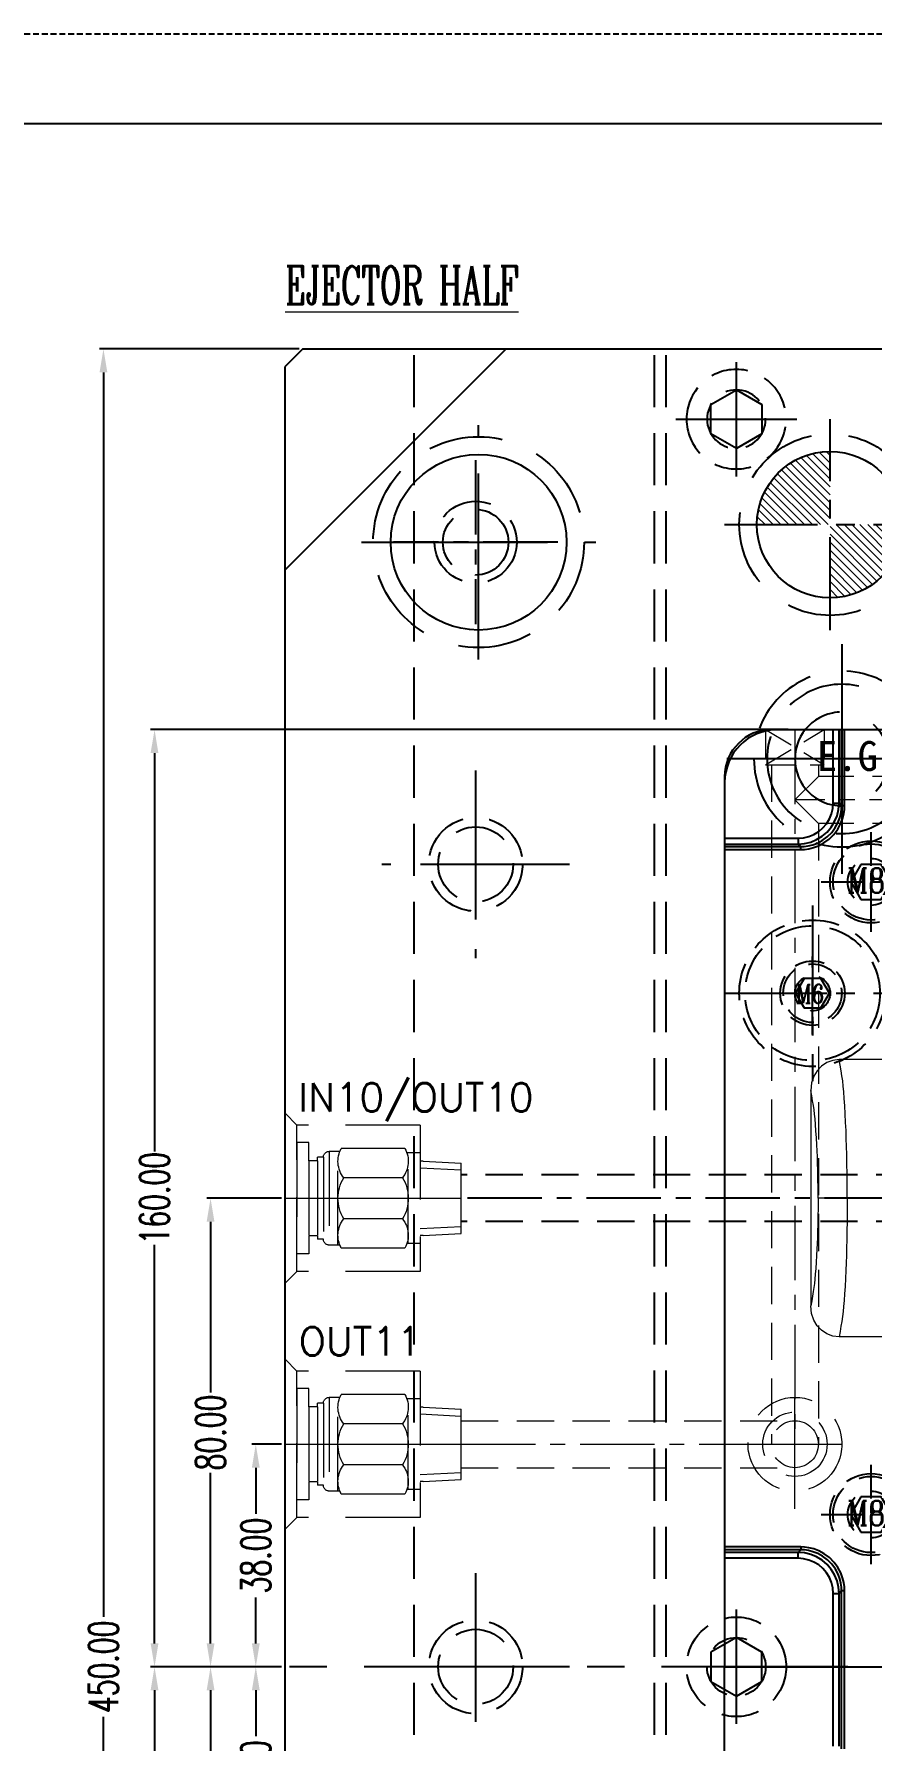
# Model space of a CAD drawing. Header units: inches. Extents: x 157915 to 159347, y -49911 to -48898.
# Drawn here: x 158440.3 to 158583.3, y -49189.5 to -48898.1 of the extents above; entities that cross this region are included whole.
import ezdxf
from ezdxf.enums import TextEntityAlignment as Align

# ---------------------------------------------------------------- set-up
doc = ezdxf.new("R2010")
doc.units = ezdxf.units.IN
doc.header["$LTSCALE"] = 2
doc.header["$MEASUREMENT"] = 0
doc.header["$PDMODE"] = 3
doc.header["$PDSIZE"] = 0.3125
for name, pattern in [('ACAD_ISO08W100', [36, 24, -3, 6, -3]), ('CENTER', [50.8, 31.75, -6.35, 6.35, -6.35]), ('CENTER2', [1.125, 0.75, -0.125, 0.125, -0.125]), ('DASHED', [0.75, 0.5, -0.25]), ('DASHED2', [0.375, 0.25, -0.125]), ('HIDDEN', [9.525, 6.35, -3.175]), ('HIDDEN2', [4.7625, 3.175, -1.5875])]:
    doc.linetypes.add(name, pattern=pattern)
doc.layers.get('0').update_dxf_attribs({"linetype": 'CONTINUOUS'})
doc.layers.get('Defpoints').update_dxf_attribs({"linetype": 'CONTINUOUS'})
for name, color, linetype in [('5', 5, 'CONTINUOUS'), ('A', 7, 'CONTINUOUS'), ('CAV-COR', 1, 'CONTINUOUS'), ('cen', 1, 'CENTER'), ('CL', 1, 'ACAD_ISO08W100'), ('COOL', 171, 'CONTINUOUS'), ('GE', 214, 'CONTINUOUS'), ('hidden', 4, 'HIDDEN'), ('m', 144, 'HIDDEN2'), ('SCREW', 52, 'HIDDEN'), ('SP', 3, 'CONTINUOUS'), ('wr1', 97, 'DASHED2'), ('WT', 4, 'CONTINUOUS'), ('文字', 1, 'CONTINUOUS')]:
    doc.layers.add(name, color=color, linetype=linetype)
for name, color, linetype, lineweight in [('dim', 3, 'CONTINUOUS', 15), ('HA', 4, 'CONTINUOUS', 15), ('PRODUCT', 1, 'CONTINUOUS', 15), ('WR', 122, 'HIDDEN', 18), ('枕位', 135, 'CONTINUOUS', 15)]:
    doc.layers.add(name, color=color, linetype=linetype, lineweight=lineweight)
doc.styles.add('ROMANC', font='romanc', dxfattribs={"width": 0.6, "height": 1})
doc.styles.add('ROMANS', font='ROMANS.shx', dxfattribs={"height": 5, "bigfont": 'chineset.shx'})
doc.styles.get("Standard").update_dxf_attribs({"font": 'txt.shx', "width": 0.67})
doc.dimstyles.new('2.00', dxfattribs={"dimtxt": 5, "dimasz": 4, "dimexe": 0.666, "dimexo": 0.626, "dimgap": 1, "dimtad": 0, "dimzin": 0, "dimdsep": 46, "dimtxsty": 'Standard', "dimcen": 0.09, "dimclrd": 3, "dimclre": 3, "dimclrt": 7, "dimazin": 0, "dimtfac": 1, "dimtofl": 0, "dimtmove": 0, "dimatfit": 0, "dimfxl": 0, "dimtolj": 1, "dimtzin": 0, "dimarcsym": 0})

# ---------------------------------------------------------------- blocks, each defined once
blk = doc.blocks.new('10')
at = {"layer": 'cen', "ltscale": 0.6}
for p, q in [((0, 9.76), (0, -9.76)), ((-10.35, 0), (10.35, 0))]:
    blk.add_line(p, q, dxfattribs=at)
at = {"layer": 'm'}
blk.add_lwpolyline([(0, 5), (-4.33, 2.5), (-4.33, -2.5), (0, -5), (4.33, -2.5), (4.33, 2.5)], close=True, dxfattribs=at)
for radius in [8.5, 5]:
    blk.add_circle((0, 0), radius, dxfattribs=at)
blk = doc.blocks.new('*D35362')
at = {"layer": 'Defpoints', "color": 0}
for p in [(158452.13, -48951.87), (158486.16, -48951.87), (158486.16, -49401.87)]:
    blk.add_point(p, dxfattribs=at)
at = {"layer": 'dim', "color": 3, "linetype": 'ByBlock', "lineweight": -2}
for p, q in [((158485.54, -48951.87), (158451.46, -48951.87)), ((158452.13, -48955.87), (158452.13, -49168.33)), ((158452.13, -49397.87), (158452.13, -49185.41)), ((158485.54, -49401.87), (158451.46, -49401.87))]:
    blk.add_line(p, q, dxfattribs=at)
at = {"layer": 'dim', "color": 3, "linetype": 'ByBlock'}
for points in [[(158452.79, -48955.87), (158451.46, -48955.87), (158452.13, -48951.87)], [(158451.46, -49397.87), (158452.79, -49397.87), (158452.13, -49401.87)]]:
    blk.add_solid(points, dxfattribs=at)
at = {"layer": 'dim', "color": 7, "linetype": 'ByBlock', "insert": (158452.13, -49176.87), "char_height": 5, "attachment_point": 5, "rotation": 90}
blk.add_mtext('\\A1;450.00', dxfattribs=at)
blk = doc.blocks.new('EG-16')
at = {"linetype": 'CENTER'}
for p, q in [((0, -19.62), (0, 19.62)), ((19.62, 0), (-19.62, 0))]:
    blk.add_line(p, q, dxfattribs=at)
at = {"linetype": 'HIDDEN'}
for radius in [15, 12.75, 8]:
    blk.add_circle((0, 0), radius, dxfattribs=at)
blk = doc.blocks.new('20090521.154736')
at = {"layer": 'GE', "extrusion": (0, 0, -1), "zscale": -1, "rotation": 180}
blk.add_blockref('EG-16', (0, 0), dxfattribs=at)
at = {"layer": '文字', "insert": (-4.24, 3.05), "char_height": 5.1, "width": 28.2246, "attachment_point": 1, "style": 'ROMANS'}
blk.add_mtext('{\\f標楷體|b0|i0|c136|p65;E.G}', dxfattribs=at)
blk = doc.blocks.new('*D35389')
at = {"layer": 'Defpoints', "color": 0}
for p in [(158460.85, -49176.87), (158483.16, -49176.87), (158569.31, -49336.87)]:
    blk.add_point(p, dxfattribs=at)
at = {"layer": 'dim', "color": 3, "linetype": 'ByBlock', "lineweight": -2}
for p, q in [((158482.54, -49176.87), (158460.18, -49176.87)), ((158460.85, -49180.87), (158460.85, -49248.89)), ((158460.85, -49332.87), (158460.85, -49264.85)), ((158568.68, -49336.87), (158460.18, -49336.87))]:
    blk.add_line(p, q, dxfattribs=at)
at = {"layer": 'dim', "color": 3, "linetype": 'ByBlock'}
for points in [[(158461.51, -49180.87), (158460.18, -49180.87), (158460.85, -49176.87)], [(158460.18, -49332.87), (158461.51, -49332.87), (158460.85, -49336.87)]]:
    blk.add_solid(points, dxfattribs=at)
at = {"layer": 'dim', "color": 7, "linetype": 'ByBlock', "insert": (158460.85, -49256.87), "char_height": 5, "attachment_point": 5, "rotation": 90}
blk.add_mtext('\\A1;160.00', dxfattribs=at)
blk = doc.blocks.new('*D35390')
at = {"layer": 'Defpoints', "color": 0}
for p in [(158569.63, -49016.87), (158460.85, -49176.87), (158483.16, -49176.87)]:
    blk.add_point(p, dxfattribs=at)
at = {"layer": 'dim', "color": 3, "linetype": 'ByBlock', "lineweight": -2}
for p, q in [((158569.01, -49016.87), (158460.18, -49016.87)), ((158460.85, -49020.87), (158460.85, -49088.89)), ((158460.85, -49172.87), (158460.85, -49104.85)), ((158482.54, -49176.87), (158460.18, -49176.87))]:
    blk.add_line(p, q, dxfattribs=at)
at = {"layer": 'dim', "color": 3, "linetype": 'ByBlock'}
for points in [[(158461.51, -49020.87), (158460.18, -49020.87), (158460.85, -49016.87)], [(158460.18, -49172.87), (158461.51, -49172.87), (158460.85, -49176.87)]]:
    blk.add_solid(points, dxfattribs=at)
at = {"layer": 'dim', "color": 7, "linetype": 'ByBlock', "insert": (158460.85, -49096.87), "char_height": 5, "attachment_point": 5, "rotation": 90}
blk.add_mtext('\\A1;160.00', dxfattribs=at)
blk = doc.blocks.new('20160804.135220')
at = {"layer": 'SCREW', "linetype": 'CENTER2', "ltscale": 5}
for p, q in [((0, -8.5), (0, 8.5)), ((-8.5, 0), (8.5, 0))]:
    blk.add_line(p, q, dxfattribs=at)
at = {"layer": 'SCREW'}
blk.add_lwpolyline([(-1.73, 3), (-3.46, 0), (-1.73, -3), (1.73, -3), (3.46, 0), (1.73, 3)], close=True, dxfattribs=at)
at = {"layer": 'SCREW', "ltscale": 0.5}
for radius in [7, 6.5, 4]:
    blk.add_circle((0, 0), radius, dxfattribs=at)
at = {"layer": 'dim', "style": 'ROMANC', "width": 0.8}
blk.add_text('M8', height=4.186, dxfattribs=at).set_placement((-4.07, -1.86))
blk = doc.blocks.new('20130710.090407')
at = {"layer": 'SCREW', "linetype": 'CENTER', "ltscale": 0.15}
for p, q in [((0, -7.04), (0, 7.04)), ((-7, 0), (7, 0))]:
    blk.add_line(p, q, dxfattribs=at)
at = {"layer": 'SCREW', "linetype": 'HIDDEN', "ltscale": 0.4}
blk.add_lwpolyline([(-1.44, 2.5), (-2.89, 0), (-1.44, -2.5), (1.44, -2.5), (2.89, 0), (1.44, 2.5)], close=True, dxfattribs=at)
for radius in [5.5, 5, 3]:
    blk.add_circle((0, 0), radius, dxfattribs=at)
at = {"layer": 'dim', "style": 'ROMANC', "width": 0.8}
blk.add_text('M6', height=3.172, dxfattribs=at).set_placement((-2.88, -1.7))
blk = doc.blocks.new('20130710.090411')
at = {"layer": 'SP', "color": 145, "linetype": 'CENTER', "ltscale": 0.25}
for p, q in [((0, 15), (0, -15)), ((-15, 0), (15, 0))]:
    blk.add_line(p, q, dxfattribs=at)
at = {"layer": 'SP', "color": 145, "linetype": 'HIDDEN', "ltscale": 0.5}
for radius in [12.5, 11.5]:
    blk.add_circle((0, 0), radius, dxfattribs=at)
at = {"layer": 'SCREW'}
blk.add_blockref('20130710.090407', (0, 0), dxfattribs=at)
blk = doc.blocks.new('*D37222')
at = {"layer": 'Defpoints', "color": 0}
for p in [(158478.13, -49138.87), (158483.16, -49138.87), (158483.16, -49176.87)]:
    blk.add_point(p, dxfattribs=at)
at = {"layer": 'dim', "color": 3, "linetype": 'ByBlock', "lineweight": -2}
for p, q in [((158482.54, -49138.87), (158477.47, -49138.87)), ((158478.13, -49142.87), (158478.13, -49150.73)), ((158478.13, -49172.87), (158478.13, -49165.01)), ((158482.54, -49176.87), (158477.47, -49176.87))]:
    blk.add_line(p, q, dxfattribs=at)
at = {"layer": 'dim', "color": 3, "linetype": 'ByBlock'}
for points in [[(158478.8, -49142.87), (158477.47, -49142.87), (158478.13, -49138.87)], [(158477.47, -49172.87), (158478.8, -49172.87), (158478.13, -49176.87)]]:
    blk.add_solid(points, dxfattribs=at)
at = {"layer": 'dim', "color": 7, "linetype": 'ByBlock', "insert": (158478.13, -49157.87), "char_height": 5, "attachment_point": 5, "rotation": 90}
blk.add_mtext('\\A1;38.00', dxfattribs=at)
blk = doc.blocks.new('*D37223')
at = {"layer": 'Defpoints', "color": 0}
for p in [(158470.41, -49096.87), (158483.16, -49096.87), (158483.16, -49176.87)]:
    blk.add_point(p, dxfattribs=at)
at = {"layer": 'dim', "color": 3, "linetype": 'ByBlock', "lineweight": -2}
for p, q in [((158482.54, -49096.87), (158469.75, -49096.87)), ((158470.41, -49100.87), (158470.41, -49130.01)), ((158470.41, -49172.87), (158470.41, -49143.73)), ((158482.54, -49176.87), (158469.75, -49176.87))]:
    blk.add_line(p, q, dxfattribs=at)
at = {"layer": 'dim', "color": 3, "linetype": 'ByBlock'}
for points in [[(158471.08, -49100.87), (158469.75, -49100.87), (158470.41, -49096.87)], [(158469.75, -49172.87), (158471.08, -49172.87), (158470.41, -49176.87)]]:
    blk.add_solid(points, dxfattribs=at)
at = {"layer": 'dim', "color": 7, "linetype": 'ByBlock', "insert": (158470.41, -49136.87), "char_height": 5, "attachment_point": 5, "rotation": 90}
blk.add_mtext('\\A1;80.00', dxfattribs=at)
blk = doc.blocks.new('*D37224')
at = {"layer": 'Defpoints', "color": 0}
for p in [(158483.16, -49176.87), (158478.13, -49214.87), (158483.16, -49214.87)]:
    blk.add_point(p, dxfattribs=at)
at = {"layer": 'dim', "color": 3, "linetype": 'ByBlock', "lineweight": -2}
for p, q in [((158482.54, -49176.87), (158477.47, -49176.87)), ((158478.13, -49180.87), (158478.13, -49188.73)), ((158478.13, -49210.87), (158478.13, -49203.01)), ((158482.54, -49214.87), (158477.47, -49214.87))]:
    blk.add_line(p, q, dxfattribs=at)
at = {"layer": 'dim', "color": 3, "linetype": 'ByBlock'}
for points in [[(158478.8, -49180.87), (158477.47, -49180.87), (158478.13, -49176.87)], [(158477.47, -49210.87), (158478.8, -49210.87), (158478.13, -49214.87)]]:
    blk.add_solid(points, dxfattribs=at)
at = {"layer": 'dim', "color": 7, "linetype": 'ByBlock', "insert": (158478.13, -49195.87), "char_height": 5, "attachment_point": 5, "rotation": 90}
blk.add_mtext('\\A1;38.00', dxfattribs=at)
blk = doc.blocks.new('*D37225')
at = {"layer": 'Defpoints', "color": 0}
for p in [(158483.16, -49176.87), (158470.41, -49256.87), (158483.16, -49256.87)]:
    blk.add_point(p, dxfattribs=at)
at = {"layer": 'dim', "color": 3, "linetype": 'ByBlock', "lineweight": -2}
for p, q in [((158482.54, -49176.87), (158469.75, -49176.87)), ((158470.41, -49180.87), (158470.41, -49210.01)), ((158470.41, -49252.87), (158470.41, -49223.73)), ((158482.54, -49256.87), (158469.75, -49256.87))]:
    blk.add_line(p, q, dxfattribs=at)
at = {"layer": 'dim', "color": 3, "linetype": 'ByBlock'}
for points in [[(158471.08, -49180.87), (158469.75, -49180.87), (158470.41, -49176.87)], [(158469.75, -49252.87), (158471.08, -49252.87), (158470.41, -49256.87)]]:
    blk.add_solid(points, dxfattribs=at)
at = {"layer": 'dim', "color": 7, "linetype": 'ByBlock', "insert": (158470.41, -49216.87), "char_height": 5, "attachment_point": 5, "rotation": 90}
blk.add_mtext('\\A1;80.00', dxfattribs=at)
blk = doc.blocks.new('20160525.184840')
at = {"layer": 'WR', "linetype": 'CENTER', "ltscale": 0.3}
for p, q in [((0, -11), (0, 11)), ((11, 0), (-11, 0))]:
    blk.add_line(p, q, dxfattribs=at)
at = {"layer": 'WR', "linetype": 'HIDDEN', "ltscale": 0.8}
for radius in [8, 5.5, 4]:
    blk.add_circle((0, 0), radius, dxfattribs=at)
blk = doc.blocks.new('20150129.111502')
at = {"layer": '5', "color": 122, "linetype": 'HIDDEN', "lineweight": 0}
for p, q in [((0, 14.5), (0, -14.5)), ((2, 12.5), (0, 14.5)), ((2, 12.5), (2, -12.5)), ((23, 12.5), (2, 12.5)), ((23, -12.5), (23, 12.5)), ((2, -9.5), (2, 9.5)), ((4.01, 9.5), (2, 9.5)), ((4.01, 6.4), (4.01, 9.5)), ((4.01, -6.4), (4.01, 6.4)), ((5.51, 6.4), (4.01, 6.4)), ((5.51, 6.4), (5.51, 7)), ((6.51, 7), (5.51, 7)), ((5.51, 6.4), (5.51, 7)), ((5.51, -6.4), (5.51, 6.4)), ((6.51, -7), (6.51, 7)), ((7.51, -8), (7.51, 8)), ((9.33, 8), (7.51, 8)), ((9, 8), (9, -8)), ((20.43, 8.5), (9.57, 8.5)), ((23, 7.75), (20.77, 7.75)), ((21, 7.75), (21, -7.75)), ((23.56, 6.35), (23, 6.35)), ((23.56, 6.35), (30, 6.01)), ((30, 6.01), (30, -6.01)), ((20.01, 3.5), (9.99, 3.5)), ((23, 5.19), (30, 4.82)), ((20.01, -3.5), (9.99, -3.5)), ((23, -5.19), (30, -4.82)), ((5.51, -6.4), (4.01, -6.4)), ((4.01, -6.4), (4.01, -9.5)), ((5.51, -6.4), (5.51, -7)), ((5.51, -6.4), (5.51, -7)), ((6.51, -7), (5.51, -7)), ((9.33, -8), (7.51, -8)), ((20.43, -8.5), (9.57, -8.5)), ((23, -7.75), (20.77, -7.75)), ((23.56, -6.35), (23, -6.35)), ((23.56, -6.35), (30, -6.01)), ((4.01, -9.5), (2, -9.5)), ((2, -12.5), (0, -14.5)), ((23, -12.5), (2, -12.5))]:
    blk.add_line(p, q, dxfattribs=at)
at = {"layer": '5', "color": 122, "linetype": 'CENTER', "lineweight": 0, "ltscale": 0.5}
blk.add_line((0, 0), (30, 0), dxfattribs=at)
at = {"layer": '5', "color": 122, "linetype": 'HIDDEN', "lineweight": 0}
for centre, radius, start, end in [((7.51, 7), 1, 90, 180), ((13.47, 6.32), 4.47, 150.752, 219.0183), ((16.53, 6.32), 4.47, 320.9817, 29.248), ((15.66, 0), 6.66, 148.3016, 211.6984), ((14.34, 0), 6.66, 328.3016, 31.6984), ((13.47, -6.32), 4.47, 140.9817, 209.248), ((16.53, -6.32), 4.47, 330.752, 39.0183), ((7.51, -7), 1, 180, 270)]:
    blk.add_arc(centre, radius, start, end, dxfattribs=at)

msp = doc.modelspace()

# ---------------------------------------------------------------- hatches: boundary and pattern name
at = {"layer": 'HA'}
h = msp.add_hatch(dxfattribs=at)
h.set_pattern_fill('ANSI31', color=256, scale=0.3, style=0)
h.set_pattern_definition([(315, (158362.2306, -48917.764), (-0.6735192, -0.6735192), [])])
h.paths.add_polyline_path([(158576.163, -48981.868), (158563.663, -48981.868, -0.4142136), (158576.163, -48969.368)])
h.paths.add_polyline_path([(158576.163, -48994.368), (158576.163, -48981.868), (158588.663, -48981.868, -0.4142136)])
h.paths.add_polyline_path([(158740.163, -48981.868), (158727.663, -48981.868, -0.4142136), (158740.163, -48969.368)])
h.paths.add_polyline_path([(158740.163, -48994.368), (158740.163, -48981.868), (158752.663, -48981.868, -0.4142136)])

# ---------------------------------------------------------------- linework, layer by layer
for p, q in [((158486.163, -48951.868), (158483.163, -48954.868)), ((158520.879, -48951.868), (158483.163, -48989.584)), ((158486.163, -48951.868), (158830.163, -48951.868)), ((158483.163, -49398.868), (158483.163, -48954.868))]:
    msp.add_line(p, q)
at = {"color": 8, "linetype": 'HIDDEN', "ltscale": 0.7}
for p, q in [((158505.163, -49401.868), (158505.163, -48951.868)), ((158546.163, -49401.868), (158546.163, -48951.868)), ((158548.163, -49401.868), (158548.163, -48951.868))]:
    msp.add_line(p, q, dxfattribs=at)
at = {"color": 8, "linetype": 'CENTER', "ltscale": 0.2}
for p, q in [((158515.663, -48970.868), (158515.663, -48998.868)), ((158529.663, -48984.868), (158501.663, -48984.868))]:
    msp.add_line(p, q, dxfattribs=at)
at = {"color": 8, "linetype": 'CENTER', "ltscale": 0.4}
for p, q in [((158515.663, -49023.868), (158515.663, -49055.868)), ((158531.663, -49039.868), (158499.663, -49039.868)), ((158515.663, -49160.868), (158515.663, -49192.868)), ((158531.663, -49176.868), (158499.663, -49176.868))]:
    msp.add_line(p, q, dxfattribs=at)
for centre, radius in [((158516.163, -48984.868), 15), ((158576.163, -48981.868), 12.5)]:
    msp.add_circle(centre, radius)
at = {"color": 8, "linetype": 'HIDDEN', "ltscale": 0.7}
for centre, radius in [((158515.663, -48984.868), 7), ((158515.663, -48984.868), 5.6), ((158515.663, -49039.868), 8), ((158515.663, -49039.868), 6.4), ((158515.663, -49176.868), 8), ((158515.663, -49176.868), 6.4)]:
    msp.add_circle(centre, radius, dxfattribs=at)
at = {"layer": 'A', "linetype": 'DASHED'}
msp.add_line((159347.109, -48898.125), (157915.055, -48898.125), dxfattribs=at)
at = {"layer": 'A'}
msp.add_line((159331.812, -48913.422), (157930.351, -48913.422), dxfattribs=at)
at = {"layer": 'CAV-COR', "linetype": 'ByBlock'}
for p, q in [((158566.163, -49016.868), (158750.163, -49016.868)), ((158576.69, -49029.403), (158576.69, -49016.868)), ((158577.689, -49029.403), (158577.689, -49016.868)), ((158578.138, -49029.853), (158578.138, -49016.868)), ((158578.638, -49029.853), (158578.638, -49016.868)), ((158558.163, -49024.868), (158558.163, -49176.868)), ((158576.69, -49029.403), (158577.689, -49029.403)), ((158578.138, -49029.853), (158577.689, -49029.403)), ((158578.638, -49029.853), (158578.138, -49029.853)), ((158558.163, -49035.395), (158570.698, -49035.395)), ((158558.163, -49036.394), (158570.698, -49036.394)), ((158558.163, -49036.843), (158571.148, -49036.843)), ((158570.698, -49035.395), (158570.698, -49036.394)), ((158571.148, -49036.843), (158570.698, -49036.394)), ((158571.148, -49037.342), (158571.148, -49036.843)), ((158558.163, -49037.342), (158571.148, -49037.342)), ((158571.148, -49156.394), (158558.163, -49156.394)), ((158571.148, -49156.394), (158571.148, -49156.893)), ((158571.148, -49156.893), (158558.163, -49156.893)), ((158570.698, -49157.342), (158558.163, -49157.342)), ((158570.698, -49158.341), (158558.163, -49158.341)), ((158571.148, -49156.893), (158570.698, -49157.342)), ((158570.698, -49158.341), (158570.698, -49157.342)), ((158576.69, -49176.868), (158576.69, -49164.333)), ((158576.69, -49164.333), (158577.689, -49164.333)), ((158578.138, -49163.883), (158577.689, -49164.333)), ((158577.689, -49176.868), (158577.689, -49164.333)), ((158578.138, -49176.868), (158578.138, -49163.883)), ((158578.638, -49163.883), (158578.138, -49163.883)), ((158578.638, -49176.868), (158578.638, -49163.883)), ((158558.163, -49328.868), (158558.163, -49176.868)), ((158558.163, -49176.868), (158758.163, -49176.868)), ((158576.69, -49190.402), (158576.69, -49176.868)), ((158577.689, -49190.402), (158577.689, -49176.868)), ((158578.138, -49190.851), (158578.138, -49176.868)), ((158578.638, -49190.851), (158578.638, -49176.868))]:
    msp.add_line(p, q, dxfattribs=at)
for points in [[(158570.698, -49036.394), (158571.786, -49036.308), (158572.852, -49036.053), (158573.868, -49035.634), (158574.805, -49035.06), (158575.641, -49034.346), (158576.354, -49033.511), (158576.928, -49032.573), (158577.348, -49031.558), (158577.603, -49030.491), (158577.689, -49029.403)], [(158570.698, -49035.395), (158571.63, -49035.322), (158572.544, -49035.104), (158573.415, -49034.745), (158574.219, -49034.253), (158574.936, -49033.641), (158575.548, -49032.925), (158576.04, -49032.12), (158576.399, -49031.249), (158576.617, -49030.335), (158576.69, -49029.403)], [(158571.148, -49037.342), (158571.802, -49037.314), (158572.537, -49037.213), (158573.343, -49037.014), (158574.206, -49036.691), (158575.101, -49036.216), (158575.994, -49035.566), (158576.813, -49034.755), (158577.477, -49033.861), (158577.965, -49032.958), (158578.298, -49032.085), (158578.503, -49031.267), (158578.608, -49030.519), (158578.638, -49029.853)], [(158571.148, -49036.843), (158571.759, -49036.817), (158572.445, -49036.722), (158573.198, -49036.537), (158574.003, -49036.235), (158574.838, -49035.792), (158575.671, -49035.186), (158576.435, -49034.429), (158577.055, -49033.594), (158577.51, -49032.752), (158577.821, -49031.937), (158578.013, -49031.173), (158578.111, -49030.475), (158578.138, -49029.853)], [(158578.638, -49163.883), (158578.609, -49163.229), (158578.508, -49162.494), (158578.309, -49161.688), (158577.986, -49160.825), (158577.511, -49159.93), (158576.861, -49159.038), (158576.05, -49158.218), (158575.156, -49157.554), (158574.253, -49157.066), (158573.38, -49156.733), (158572.562, -49156.528), (158571.814, -49156.423), (158571.148, -49156.394)], [(158577.689, -49164.333), (158577.603, -49163.245), (158577.348, -49162.179), (158576.929, -49161.164), (158576.355, -49160.226), (158575.642, -49159.39), (158574.806, -49158.677), (158573.868, -49158.103), (158572.853, -49157.683), (158571.786, -49157.428), (158570.698, -49157.342)], [(158576.69, -49164.333), (158576.617, -49163.401), (158576.399, -49162.487), (158576.04, -49161.616), (158575.548, -49160.812), (158574.936, -49160.095), (158574.22, -49159.483), (158573.415, -49158.991), (158572.544, -49158.632), (158571.63, -49158.414), (158570.698, -49158.341)], [(158578.138, -49163.883), (158578.112, -49163.272), (158578.017, -49162.586), (158577.832, -49161.833), (158577.53, -49161.028), (158577.087, -49160.193), (158576.481, -49159.36), (158575.724, -49158.596), (158574.89, -49157.976), (158574.047, -49157.521), (158573.232, -49157.21), (158572.468, -49157.018), (158571.77, -49156.92), (158571.148, -49156.893)]]:
    msp.add_lwpolyline(points, dxfattribs=at)
for centre, radius in [((158567.163, -49025.868), 9), ((158566.163, -49024.868), 8)]:
    msp.add_arc(centre, radius, 90, 180, dxfattribs=at)
at = {"layer": 'cen', "ltscale": 0.25}
for p, q in [((158576.163, -48999.868), (158576.163, -48963.868)), ((158558.163, -48981.868), (158594.163, -48981.868))]:
    msp.add_line(p, q, dxfattribs=at)
at = {"layer": 'cen', "ltscale": 0.5}
for p, q in [((158516.163, -49004.868), (158516.163, -48964.868)), ((158496.163, -48984.868), (158536.163, -48984.868))]:
    msp.add_line(p, q, dxfattribs=at)
at = {"layer": 'CL', "color": 7, "linetype": 'CENTER', "ltscale": 0.5}
msp.add_line((158833.163, -49176.868), (158483.163, -49176.868), dxfattribs=at)
at = {"layer": 'hidden'}
for centre, radius in [((158516.163, -48984.868), 18), ((158576.163, -48981.868), 15.5)]:
    msp.add_circle(centre, radius, dxfattribs=at)
at = {"layer": 'WR', "linetype": 'HIDDEN', "ltscale": 0.4}
for p, q in [((158565.163, -49022.868), (158575.163, -49016.868)), ((158565.163, -49016.868), (158575.163, -49022.868)), ((158565.163, -49016.868), (158565.163, -49022.868)), ((158565.163, -49016.868), (158575.163, -49016.868)), ((158575.163, -49016.868), (158575.163, -49022.868)), ((158565.163, -49022.868), (158575.163, -49022.868))]:
    msp.add_line(p, q, dxfattribs=at)
at = {"layer": 'WR', "linetype": 'CENTER', "ltscale": 0.2}
for p, q in [((158570.163, -49016.868), (158570.163, -49138.868)), ((158758.163, -49028.868), (158570.163, -49028.868)), ((158513.163, -49138.868), (158570.163, -49138.868))]:
    msp.add_line(p, q, dxfattribs=at)
at = {"layer": 'WR', "linetype": 'HIDDEN', "ltscale": 0.5}
for p, q in [((158566.163, -49022.868), (158566.163, -49138.868)), ((158574.163, -49022.868), (158574.163, -49024.868)), ((158742.163, -49024.868), (158574.163, -49024.868)), ((158742.163, -49032.868), (158574.163, -49032.868)), ((158574.163, -49032.868), (158574.163, -49138.868)), ((158513.163, -49134.868), (158570.163, -49134.868)), ((158513.163, -49142.868), (158570.163, -49142.868))]:
    msp.add_line(p, q, dxfattribs=at)
at = {"layer": 'WR', "linetype": 'ByBlock'}
for p, q in [((158574.163, -49024.868), (158570.163, -49028.868)), ((158570.163, -49028.868), (158574.163, -49032.868))]:
    msp.add_line(p, q, dxfattribs=at)
at = {"layer": 'wr1', "linetype": 'HIDDEN', "ltscale": 0.5}
for p, q in [((158695.163, -49092.868), (158513.163, -49092.868)), ((158695.163, -49100.868), (158513.163, -49100.868))]:
    msp.add_line(p, q, dxfattribs=at)
at = {"layer": 'wr1', "linetype": 'CENTER', "ltscale": 0.2}
msp.add_line((158628.566, -49096.868), (158513.163, -49096.868), dxfattribs=at)
at = {"layer": '枕位', "linetype": 'ByBlock'}
for p, q in [((158589.061, -49073.207), (158577.7, -49073.207)), ((158572.86, -49078.502), (158572.86, -49115.234)), ((158590.245, -49096.868), (158574.109, -49096.868)), ((158589.061, -49120.529), (158577.7, -49120.529))]:
    msp.add_line(p, q, dxfattribs=at)
for points in [[(158577.7, -49073.207), (158576.621, -49073.336), (158575.594, -49073.721), (158574.693, -49074.331), (158573.965, -49075.106), (158573.4, -49076.042), (158573.01, -49077.172), (158572.86, -49078.502)], [(158579.09, -49096.868), (158579.082, -49094.622), (158579.062, -49092.679), (158579.035, -49090.969), (158579.004, -49089.428), (158578.97, -49088.016), (158578.931, -49086.668), (158578.883, -49085.321), (158578.821, -49083.916), (158578.747, -49082.458), (158578.666, -49081.073), (158578.585, -49079.829), (158578.503, -49078.728), (158578.416, -49077.748), (158578.31, -49076.84), (158578.184, -49075.97), (158578.039, -49075.095), (158577.877, -49074.171), (158577.7, -49073.207)], [(158574.109, -49096.882), (158574.101, -49095.131), (158574.081, -49093.56), (158574.053, -49092.142), (158574.022, -49090.9), (158573.987, -49089.811), (158573.947, -49088.783), (158573.897, -49087.726), (158573.833, -49086.583), (158573.757, -49085.383), (158573.675, -49084.287), (158573.593, -49083.339), (158573.511, -49082.54), (158573.419, -49081.804), (158573.308, -49081.057), (158573.177, -49080.264), (158573.026, -49079.41), (158572.86, -49078.502)], [(158574.109, -49096.882), (158574.102, -49098.513), (158574.083, -49100.009), (158574.058, -49101.37), (158574.029, -49102.573), (158573.997, -49103.631), (158573.961, -49104.61), (158573.918, -49105.591), (158573.863, -49106.637), (158573.796, -49107.757), (158573.721, -49108.856), (158573.643, -49109.836), (158573.566, -49110.676), (158573.486, -49111.404), (158573.396, -49112.096), (158573.288, -49112.808), (158573.161, -49113.563), (158573.018, -49114.375), (158572.86, -49115.234)], [(158579.09, -49096.868), (158579.083, -49099.003), (158579.065, -49100.863), (158579.04, -49102.509), (158579.011, -49103.995), (158578.98, -49105.356), (158578.944, -49106.644), (158578.902, -49107.914), (158578.849, -49109.222), (158578.783, -49110.589), (158578.709, -49111.947), (158578.632, -49113.204), (158578.555, -49114.328), (158578.477, -49115.329), (158578.39, -49116.233), (158578.285, -49117.081), (158578.163, -49117.902), (158578.022, -49118.736), (158577.868, -49119.615), (158577.7, -49120.529)], [(158577.7, -49120.529), (158576.621, -49120.4), (158575.594, -49120.015), (158574.693, -49119.405), (158573.965, -49118.63), (158573.4, -49117.694), (158573.01, -49116.564), (158572.86, -49115.234)]]:
    msp.add_lwpolyline(points, dxfattribs=at)

# ---------------------------------------------------------------- block references
at = {"layer": 'CAV-COR'}
msp.add_blockref('20090521.154736', (158578.163, -49021.868), dxfattribs=at)
at = {"layer": 'dim', "xscale": -1, "rotation": 180}
msp.add_blockref('10', (158560.163, -48963.868), dxfattribs=at)
at = {"layer": 'dim', "linetype": 'ByBlock'}
msp.add_blockref('20130710.090411', (158573.163, -49061.868), dxfattribs=at)
at = {"layer": 'dim', "rotation": 180}
msp.add_blockref('10', (158560.163, -49176.868), dxfattribs=at)
at = {"layer": 'PRODUCT', "linetype": 'Continuous', "ltscale": 0.3, "rotation": -89.99999999999999}
msp.add_blockref('20160525.184840', (158570.163, -49138.868), dxfattribs=at)
at = {"layer": 'SCREW', "linetype": 'ByBlock'}
for p in [(158583.163, -49042.868), (158583.163, -49150.868)]:
    msp.add_blockref('20160804.135220', p, dxfattribs=at)
at = {"layer": 'WT', "linetype": 'ByBlock', "xscale": -0.9999999999999991, "rotation": -180}
for p in [(158483.163, -49096.868), (158483.163, -49138.868)]:
    msp.add_blockref('20150129.111502', p, dxfattribs=at)

# ---------------------------------------------------------------- texts
at = {"layer": 'COOL', "color": 4}
for s, p in [('IN10/OUT10', (158505.467, -49079.985)), ('OUT11', (158495.93, -49121.295))]:
    msp.add_text(s, height=4.8768, rotation=360, dxfattribs=at).set_placement(p, align=Align.MIDDLE)
at = {"layer": 'dim', "linetype": 'ByBlock', "style": 'ROMANC', "width": 0.6}
msp.add_text('%%uEJECTOR HALF', height=6.48, dxfattribs=at).set_placement((158483.174, -48944.227))

# ---------------------------------------------------------------- dimensions: what is measured, and where the dimension line sits
at = {"layer": 'dim', "linetype": 'ByBlock'}
dim = msp.add_linear_dim(base=(158452.127, -48951.868), p1=(158486.163, -49401.868), p2=(158486.163, -48951.868), angle=90, dimstyle='2.00', dxfattribs=at)
dim.commit()
dim.dimension.update_dxf_attribs({"geometry": '*D35362', "text_midpoint": (158452.127, -49176.868), "dimtype": 160})
for base, p1, p2, angle, picture, middle in [((158460.845, -49176.868), (158569.632, -49016.868), (158483.163, -49176.868), 270, '*D35390', (158460.845, -49096.868)), ((158470.415, -49096.868), (158483.163, -49176.868), (158483.163, -49096.868), 90, '*D37223', (158470.415, -49136.868)), ((158478.134, -49138.868), (158483.163, -49176.868), (158483.163, -49138.868), 90, '*D37222', (158478.134, -49157.868)), ((158460.845, -49176.868), (158569.31, -49336.868), (158483.163, -49176.868), 90, '*D35389', (158460.845, -49256.868)), ((158470.415, -49256.868), (158483.163, -49176.868), (158483.163, -49256.868), 90, '*D37225', (158470.415, -49216.868)), ((158478.134, -49214.868), (158483.163, -49176.868), (158483.163, -49214.868), 90, '*D37224', (158478.134, -49195.868))]:
    dim = msp.add_linear_dim(base=base, p1=p1, p2=p2, angle=angle, dimstyle='2.00', dxfattribs=at)
    dim.commit()
    dim.dimension.update_dxf_attribs({"geometry": picture, "text_midpoint": middle})

doc.saveas('drawing.dxf')
